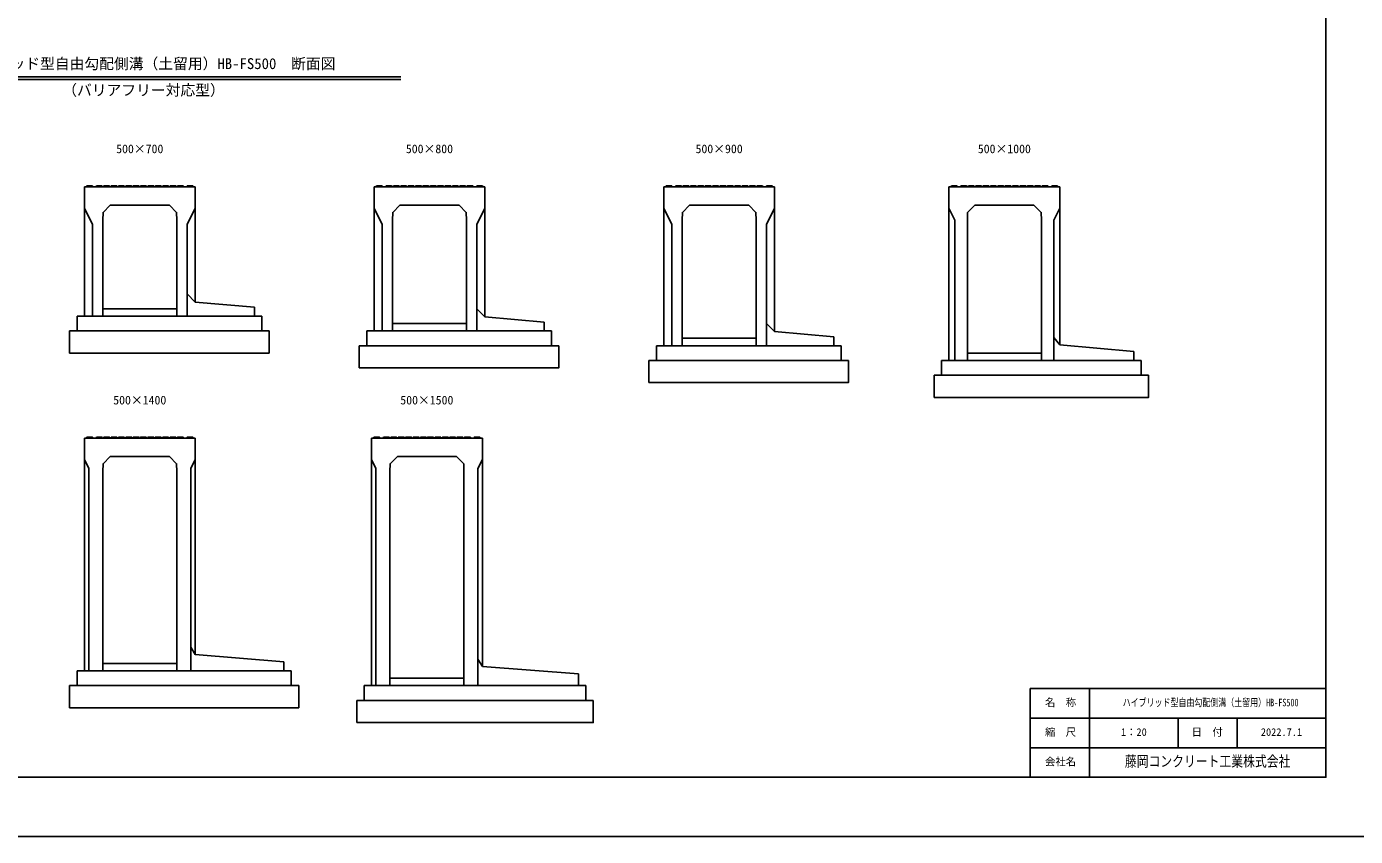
# Model space of a CAD drawing. Units: millimetres, scale not verified. Extents: x -16800 to 16800, y -5940 to 5940.
# Drawn here: x -9191 to -200, y -5940 to -461 of the extents above; entities that cross this region are included whole.
import ezdxf
from ezdxf.enums import TextEntityAlignment as Align

# ---------------------------------------------------------------- set-up
doc = ezdxf.new("R2010")
doc.units = ezdxf.units.MM
doc.header["$LTSCALE"] = 20
for name, color, linetype, lineweight in [('0-1_Defpoints', 5, 'Continuous', 25), ('0-2_HATCH', 6, 'Continuous', 25), ('0-5_OUTLINE', 3, 'Continuous', 25), ('0-6_TXT', 7, 'Continuous', 25), ('0-7_WAKU', 3, 'Continuous', 25), ('0-8_WAKU-LINE', 7, 'Continuous', 25), ('0-9_WAKU-TXT', 7, 'Continuous', 25)]:
    doc.layers.add(name, color=color, linetype=linetype, lineweight=lineweight)
doc.styles.add('ＭＳ ゴシック', font='')
doc.styles.get('ＭＳ ゴシック').set_extended_font_data('MS Gothic')

msp = doc.modelspace()

# ---------------------------------------------------------------- linework, layer by layer
at = {"layer": '0-1_Defpoints'}
msp.add_lwpolyline([(-16800, -5940), (0, -5940), (0, 5940), (-16800, 5940)], close=True, dxfattribs=at)
at = {"layer": '0-2_HATCH'}
for p, q in [((-8785, -1544.84), (-8784, -1538.34)), ((-8720, -1544.84), (-8719, -1538.34)), ((-8670, -1544.84), (-8669, -1538.34)), ((-8620, -1544.84), (-8619, -1538.34)), ((-8570, -1544.84), (-8569, -1538.34)), ((-8520, -1544.84), (-8519, -1538.34)), ((-8470, -1544.84), (-8469, -1538.34)), ((-8380, -1544.84), (-8381, -1538.34)), ((-8330, -1544.84), (-8331, -1538.34)), ((-8280, -1544.84), (-8281, -1538.34)), ((-8230, -1544.84), (-8231, -1538.34)), ((-8180, -1544.84), (-8181, -1538.34)), ((-8130, -1544.84), (-8131, -1538.34)), ((-8065, -1544.84), (-8066, -1538.34)), ((-6825, -1544.84), (-6824, -1538.34)), ((-6760, -1544.84), (-6759, -1538.34)), ((-6710, -1544.84), (-6709, -1538.34)), ((-6660, -1544.84), (-6659, -1538.34)), ((-6610, -1544.84), (-6609, -1538.34)), ((-6560, -1544.84), (-6559, -1538.34)), ((-6510, -1544.84), (-6509, -1538.34)), ((-6420, -1544.84), (-6421, -1538.34)), ((-6370, -1544.84), (-6371, -1538.34)), ((-6320, -1544.84), (-6321, -1538.34)), ((-6270, -1544.84), (-6271, -1538.34)), ((-6220, -1544.84), (-6221, -1538.34)), ((-6170, -1544.84), (-6171, -1538.34)), ((-6105, -1544.84), (-6106, -1538.34)), ((-4865, -1544.84), (-4864, -1538.34)), ((-4800, -1544.84), (-4799, -1538.34)), ((-4750, -1544.84), (-4749, -1538.34)), ((-4700, -1544.84), (-4699, -1538.34)), ((-4650, -1544.84), (-4649, -1538.34)), ((-4600, -1544.84), (-4599, -1538.34)), ((-4550, -1544.84), (-4549, -1538.34)), ((-4460, -1544.84), (-4461, -1538.34)), ((-4410, -1544.84), (-4411, -1538.34)), ((-4360, -1544.84), (-4361, -1538.34)), ((-4310, -1544.84), (-4311, -1538.34)), ((-4260, -1544.84), (-4261, -1538.34)), ((-4210, -1544.84), (-4211, -1538.34)), ((-4145, -1544.84), (-4146, -1538.34)), ((-2935, -1544.84), (-2934, -1538.34)), ((-2870, -1544.84), (-2869, -1538.34)), ((-2820, -1544.84), (-2819, -1538.34)), ((-2770, -1544.84), (-2769, -1538.34)), ((-2720, -1544.84), (-2719, -1538.34)), ((-2670, -1544.84), (-2669, -1538.34)), ((-2620, -1544.84), (-2619, -1538.34)), ((-2530, -1544.84), (-2531, -1538.34)), ((-2480, -1544.84), (-2481, -1538.34)), ((-2430, -1544.84), (-2431, -1538.34)), ((-2380, -1544.84), (-2381, -1538.34)), ((-2330, -1544.84), (-2331, -1538.34)), ((-2280, -1544.84), (-2281, -1538.34)), ((-2215, -1544.84), (-2216, -1538.34)), ((-8785, -3244.84), (-8784, -3238.34)), ((-8720, -3244.84), (-8719, -3238.34)), ((-8670, -3244.84), (-8669, -3238.34)), ((-8620, -3244.84), (-8619, -3238.34)), ((-8570, -3244.84), (-8569, -3238.34)), ((-8520, -3244.84), (-8519, -3238.34)), ((-8470, -3244.84), (-8469, -3238.34)), ((-8380, -3244.84), (-8381, -3238.34)), ((-8330, -3244.84), (-8331, -3238.34)), ((-8280, -3244.84), (-8281, -3238.34)), ((-8230, -3244.84), (-8231, -3238.34)), ((-8180, -3244.84), (-8181, -3238.34)), ((-8130, -3244.84), (-8131, -3238.34)), ((-8065, -3244.84), (-8066, -3238.34)), ((-6842.5, -3244.84), (-6841.5, -3238.34)), ((-6777.5, -3244.84), (-6776.5, -3238.34)), ((-6727.5, -3244.84), (-6726.5, -3238.34)), ((-6677.5, -3244.84), (-6676.5, -3238.34)), ((-6627.5, -3244.84), (-6626.5, -3238.34)), ((-6577.5, -3244.84), (-6576.5, -3238.34)), ((-6527.5, -3244.84), (-6526.5, -3238.34)), ((-6437.5, -3244.84), (-6438.5, -3238.34)), ((-6387.5, -3244.84), (-6388.5, -3238.34)), ((-6337.5, -3244.84), (-6338.5, -3238.34)), ((-6287.5, -3244.84), (-6288.5, -3238.34)), ((-6237.5, -3244.84), (-6238.5, -3238.34)), ((-6187.5, -3244.84), (-6188.5, -3238.34)), ((-6122.5, -3244.84), (-6123.5, -3238.34))]:
    msp.add_line(p, q, dxfattribs=at)
for points in [[(-8784, -1538.34), (-8746, -1538.34), (-8745, -1544.84)], [(-8719, -1538.34), (-8681, -1538.34), (-8680, -1544.84)], [(-8669, -1538.34), (-8631, -1538.34), (-8630, -1544.84)], [(-8619, -1538.34), (-8581, -1538.34), (-8580, -1544.84)], [(-8569, -1538.34), (-8531, -1538.34), (-8530, -1544.84)], [(-8519, -1538.34), (-8481, -1538.34), (-8480, -1544.84)], [(-8469, -1538.34), (-8431, -1538.34), (-8430, -1544.84)], [(-8381, -1538.34), (-8419, -1538.34), (-8420, -1544.84)], [(-8331, -1538.34), (-8369, -1538.34), (-8370, -1544.84)], [(-8281, -1538.34), (-8319, -1538.34), (-8320, -1544.84)], [(-8231, -1538.34), (-8269, -1538.34), (-8270, -1544.84)], [(-8181, -1538.34), (-8219, -1538.34), (-8220, -1544.84)], [(-8131, -1538.34), (-8169, -1538.34), (-8170, -1544.84)], [(-8066, -1538.34), (-8104, -1538.34), (-8105, -1544.84)], [(-6824, -1538.34), (-6786, -1538.34), (-6785, -1544.84)], [(-6759, -1538.34), (-6721, -1538.34), (-6720, -1544.84)], [(-6709, -1538.34), (-6671, -1538.34), (-6670, -1544.84)], [(-6659, -1538.34), (-6621, -1538.34), (-6620, -1544.84)], [(-6609, -1538.34), (-6571, -1538.34), (-6570, -1544.84)], [(-6559, -1538.34), (-6521, -1538.34), (-6520, -1544.84)], [(-6509, -1538.34), (-6471, -1538.34), (-6470, -1544.84)], [(-6421, -1538.34), (-6459, -1538.34), (-6460, -1544.84)], [(-6371, -1538.34), (-6409, -1538.34), (-6410, -1544.84)], [(-6321, -1538.34), (-6359, -1538.34), (-6360, -1544.84)], [(-6271, -1538.34), (-6309, -1538.34), (-6310, -1544.84)], [(-6221, -1538.34), (-6259, -1538.34), (-6260, -1544.84)], [(-6171, -1538.34), (-6209, -1538.34), (-6210, -1544.84)], [(-6106, -1538.34), (-6144, -1538.34), (-6145, -1544.84)], [(-4864, -1538.34), (-4826, -1538.34), (-4825, -1544.84)], [(-4799, -1538.34), (-4761, -1538.34), (-4760, -1544.84)], [(-4749, -1538.34), (-4711, -1538.34), (-4710, -1544.84)], [(-4699, -1538.34), (-4661, -1538.34), (-4660, -1544.84)], [(-4649, -1538.34), (-4611, -1538.34), (-4610, -1544.84)], [(-4599, -1538.34), (-4561, -1538.34), (-4560, -1544.84)], [(-4549, -1538.34), (-4511, -1538.34), (-4510, -1544.84)], [(-4461, -1538.34), (-4499, -1538.34), (-4500, -1544.84)], [(-4411, -1538.34), (-4449, -1538.34), (-4450, -1544.84)], [(-4361, -1538.34), (-4399, -1538.34), (-4400, -1544.84)], [(-4311, -1538.34), (-4349, -1538.34), (-4350, -1544.84)], [(-4261, -1538.34), (-4299, -1538.34), (-4300, -1544.84)], [(-4211, -1538.34), (-4249, -1538.34), (-4250, -1544.84)], [(-4146, -1538.34), (-4184, -1538.34), (-4185, -1544.84)], [(-2934, -1538.34), (-2896, -1538.34), (-2895, -1544.84)], [(-2869, -1538.34), (-2831, -1538.34), (-2830, -1544.84)], [(-2819, -1538.34), (-2781, -1538.34), (-2780, -1544.84)], [(-2769, -1538.34), (-2731, -1538.34), (-2730, -1544.84)], [(-2719, -1538.34), (-2681, -1538.34), (-2680, -1544.84)], [(-2669, -1538.34), (-2631, -1538.34), (-2630, -1544.84)], [(-2619, -1538.34), (-2581, -1538.34), (-2580, -1544.84)], [(-2531, -1538.34), (-2569, -1538.34), (-2570, -1544.84)], [(-2481, -1538.34), (-2519, -1538.34), (-2520, -1544.84)], [(-2431, -1538.34), (-2469, -1538.34), (-2470, -1544.84)], [(-2381, -1538.34), (-2419, -1538.34), (-2420, -1544.84)], [(-2331, -1538.34), (-2369, -1538.34), (-2370, -1544.84)], [(-2281, -1538.34), (-2319, -1538.34), (-2320, -1544.84)], [(-2216, -1538.34), (-2254, -1538.34), (-2255, -1544.84)], [(-8784, -3238.34), (-8746, -3238.34), (-8745, -3244.84)], [(-8719, -3238.34), (-8681, -3238.34), (-8680, -3244.84)], [(-8669, -3238.34), (-8631, -3238.34), (-8630, -3244.84)], [(-8619, -3238.34), (-8581, -3238.34), (-8580, -3244.84)], [(-8569, -3238.34), (-8531, -3238.34), (-8530, -3244.84)], [(-8519, -3238.34), (-8481, -3238.34), (-8480, -3244.84)], [(-8469, -3238.34), (-8431, -3238.34), (-8430, -3244.84)], [(-8381, -3238.34), (-8419, -3238.34), (-8420, -3244.84)], [(-8331, -3238.34), (-8369, -3238.34), (-8370, -3244.84)], [(-8281, -3238.34), (-8319, -3238.34), (-8320, -3244.84)], [(-8231, -3238.34), (-8269, -3238.34), (-8270, -3244.84)], [(-8181, -3238.34), (-8219, -3238.34), (-8220, -3244.84)], [(-8131, -3238.34), (-8169, -3238.34), (-8170, -3244.84)], [(-8066, -3238.34), (-8104, -3238.34), (-8105, -3244.84)], [(-6841.5, -3238.34), (-6803.5, -3238.34), (-6802.5, -3244.84)], [(-6776.5, -3238.34), (-6738.5, -3238.34), (-6737.5, -3244.84)], [(-6726.5, -3238.34), (-6688.5, -3238.34), (-6687.5, -3244.84)], [(-6676.5, -3238.34), (-6638.5, -3238.34), (-6637.5, -3244.84)], [(-6626.5, -3238.34), (-6588.5, -3238.34), (-6587.5, -3244.84)], [(-6576.5, -3238.34), (-6538.5, -3238.34), (-6537.5, -3244.84)], [(-6526.5, -3238.34), (-6488.5, -3238.34), (-6487.5, -3244.84)], [(-6438.5, -3238.34), (-6476.5, -3238.34), (-6477.5, -3244.84)], [(-6388.5, -3238.34), (-6426.5, -3238.34), (-6427.5, -3244.84)], [(-6338.5, -3238.34), (-6376.5, -3238.34), (-6377.5, -3244.84)], [(-6288.5, -3238.34), (-6326.5, -3238.34), (-6327.5, -3244.84)], [(-6238.5, -3238.34), (-6276.5, -3238.34), (-6277.5, -3244.84)], [(-6188.5, -3238.34), (-6226.5, -3238.34), (-6227.5, -3244.84)], [(-6123.5, -3238.34), (-6161.5, -3238.34), (-6162.5, -3244.84)]]:
    msp.add_lwpolyline(points, dxfattribs=at)
at = {"layer": '0-5_OUTLINE'}
for p, q in [((-8050, -1544.84), (-8800, -1544.84)), ((-8800, -1544.84), (-8800, -2419.84)), ((-6090, -1544.84), (-6840, -1544.84)), ((-6840, -1544.84), (-6840, -2519.84)), ((-6090, -1544.84), (-6090, -2424.84)), ((-4130, -1544.84), (-4880, -1544.84)), ((-4880, -1544.84), (-4880, -2619.84)), ((-4130, -1544.84), (-4130, -2524.84)), ((-2950, -1544.84), (-2950, -2719.84)), ((-2200, -1544.84), (-2950, -1544.84)), ((-2200, -1544.84), (-2200, -2614.84)), ((-8625, -1669.84), (-8225, -1669.84)), ((-8050, -1689.84), (-8105, -1799.84)), ((-6840, -1689.84), (-6785, -1799.84)), ((-6090, -1689.84), (-6145, -1799.84)), ((-4880, -1689.84), (-4825, -1799.84)), ((-4130, -1689.84), (-4185, -1799.84)), ((-2775, -1669.84), (-2375, -1669.84)), ((-2200, -1689.84), (-2240, -1769.84)), ((-8675, -1769.84), (-8675, -2419.84)), ((-8175, -1769.84), (-8175, -2419.84)), ((-6715, -1769.84), (-6715, -2519.84)), ((-6215, -1769.84), (-6215, -2519.84)), ((-4755, -1769.84), (-4755, -2619.84)), ((-4255, -1769.84), (-4255, -2619.84)), ((-2825, -1769.84), (-2825, -2719.84)), ((-2325, -1769.84), (-2325, -2719.84)), ((-2240, -1769.84), (-2240, -2719.84)), ((-8105, -1799.84), (-8105, -2419.84)), ((-6785, -1799.84), (-6785, -2519.84)), ((-6145, -1799.84), (-6145, -2519.84)), ((-4825, -1799.84), (-4825, -2619.84)), ((-4185, -1799.84), (-4185, -2619.84)), ((-8105, -2269.84), (-8050, -2324.84)), ((-7600, -2419.84), (-8850, -2419.84)), ((-8850, -2519.84), (-8850, -2419.84)), ((-8800, -2419.84), (-8675, -2419.84)), ((-8175, -2369.84), (-8675, -2369.84)), ((-8175, -2419.84), (-7650, -2419.84)), ((-7650, -2359.84), (-7650, -2419.84)), ((-7600, -2419.84), (-7600, -2519.84)), ((-6145, -2369.84), (-6090, -2424.84)), ((-6090, -2424.84), (-5690, -2459.84)), ((-6215, -2469.84), (-6715, -2469.84)), ((-5690, -2459.84), (-5690, -2519.84)), ((-4130, -2524.84), (-4185, -2469.84)), ((-7550, -2519.84), (-8900, -2519.84)), ((-8900, -2519.84), (-8900, -2669.84)), ((-5640, -2519.84), (-6890, -2519.84)), ((-6890, -2619.84), (-6890, -2519.84)), ((-6840, -2519.84), (-6715, -2519.84)), ((-6215, -2519.84), (-5690, -2519.84)), ((-5640, -2519.84), (-5640, -2619.84)), ((-4255, -2569.84), (-4755, -2569.84)), ((-4130, -2524.84), (-3730, -2559.84)), ((-3730, -2559.84), (-3730, -2619.84)), ((-2200, -2614.84), (-2240, -2564.84)), ((-5590, -2619.84), (-6940, -2619.84)), ((-6940, -2619.84), (-6940, -2769.84)), ((-3680, -2619.84), (-4930, -2619.84)), ((-4930, -2719.84), (-4930, -2619.84)), ((-4880, -2619.84), (-4755, -2619.84)), ((-4255, -2619.84), (-3730, -2619.84)), ((-3680, -2619.84), (-3680, -2719.84)), ((-2325, -2669.84), (-2825, -2669.84)), ((-1700, -2659.84), (-2200, -2614.84)), ((-1700, -2659.84), (-1700, -2719.84)), ((-3630, -2719.84), (-4980, -2719.84)), ((-4980, -2719.84), (-4980, -2869.84)), ((-1650, -2719.84), (-3000, -2719.84)), ((-3000, -2819.84), (-3000, -2719.84)), ((-2950, -2719.84), (-2825, -2719.84)), ((-2325, -2719.84), (-1700, -2719.84)), ((-1650, -2719.84), (-1650, -2819.84)), ((-1600, -2819.84), (-3050, -2819.84)), ((-3050, -2819.84), (-3050, -2969.84)), ((-8050, -3244.84), (-8800, -3244.84)), ((-8800, -3244.84), (-8800, -4819.84)), ((-6107.5, -3244.84), (-6857.5, -3244.84)), ((-6857.5, -3244.84), (-6857.5, -4919.84)), ((-6107.5, -3244.84), (-6107.5, -4789.84)), ((-8800, -3389.84), (-8770, -3449.84)), ((-8625, -3369.84), (-8225, -3369.84)), ((-8050, -3389.84), (-8080, -3449.84)), ((-6857.5, -3389.84), (-6827.5, -3449.84)), ((-6682.5, -3369.84), (-6282.5, -3369.84)), ((-6107.5, -3389.84), (-6137.5, -3449.84)), ((-8770, -3449.84), (-8770, -4819.84)), ((-8675, -3469.84), (-8675, -4819.84)), ((-8175, -3469.84), (-8175, -4819.84)), ((-8080, -3449.84), (-8080, -4819.84)), ((-6827.5, -3449.84), (-6827.5, -4919.84)), ((-6732.5, -3469.84), (-6732.5, -4919.84)), ((-6232.5, -3469.84), (-6232.5, -4919.84)), ((-6137.5, -3449.84), (-6137.5, -4919.84)), ((-8050, -4709.84), (-8080, -4659.84)), ((-7450, -4759.84), (-7450, -4819.84)), ((-6137.5, -4739.84), (-6107.5, -4789.84)), ((-7400, -4819.84), (-8850, -4819.84)), ((-8850, -4919.84), (-8850, -4819.84)), ((-8800, -4819.84), (-8675, -4819.84)), ((-8175, -4769.84), (-8675, -4769.84)), ((-8175, -4819.84), (-7450, -4819.84)), ((-7400, -4819.84), (-7400, -4919.84)), ((-5457.5, -4839.84), (-6107.5, -4789.84)), ((-5457.5, -4839.84), (-5457.5, -4919.84)), ((-7350, -4919.84), (-8900, -4919.84)), ((-8900, -4919.84), (-8900, -5069.84)), ((-5407.5, -4919.84), (-6907.5, -4919.84)), ((-6907.5, -5019.84), (-6907.5, -4919.84)), ((-6857.5, -4919.84), (-6732.5, -4919.84)), ((-6232.5, -4869.84), (-6732.5, -4869.84)), ((-6232.5, -4919.84), (-5457.5, -4919.84)), ((-5407.5, -4919.84), (-5407.5, -5019.84)), ((-5357.5, -5019.84), (-6957.5, -5019.84)), ((-6957.5, -5019.84), (-6957.5, -5169.84))]:
    msp.add_line(p, q, dxfattribs=at)
for points in [[(-8050, -1544.84), (-8050, -2324.84), (-7650, -2359.84)], [(-8800, -1689.84), (-8745, -1799.84), (-8745, -2419.84)], [(-8625, -1669.84), (-8673.72, -1718.56), (-8675, -1769.84)], [(-8225, -1669.84), (-8176.28, -1718.56), (-8175, -1769.84)], [(-6665, -1669.84), (-6713.72, -1718.56), (-6715, -1769.84)], [(-6665, -1669.84), (-6265, -1669.84), (-6216.28, -1718.56), (-6215, -1769.84)], [(-4705, -1669.84), (-4753.72, -1718.56), (-4755, -1769.84)], [(-4705, -1669.84), (-4305, -1669.84), (-4256.28, -1718.56), (-4255, -1769.84)], [(-2950, -1689.84), (-2910, -1769.84), (-2910, -2719.84)], [(-2775, -1669.84), (-2823.72, -1718.56), (-2825, -1769.84)], [(-2375, -1669.84), (-2326.28, -1718.56), (-2325, -1769.84)], [(-8900, -2669.84), (-7550, -2669.84), (-7550, -2519.84)], [(-6940, -2769.84), (-5590, -2769.84), (-5590, -2619.84)], [(-4980, -2869.84), (-3630, -2869.84), (-3630, -2719.84)], [(-3050, -2969.84), (-1600, -2969.84), (-1600, -2819.84)], [(-8050, -3244.84), (-8050, -4709.84), (-7450, -4759.84)], [(-8625, -3369.84), (-8673.72, -3418.56), (-8675, -3469.84)], [(-8225, -3369.84), (-8176.28, -3418.56), (-8175, -3469.84)], [(-6682.5, -3369.84), (-6731.21, -3418.56), (-6732.5, -3469.84)], [(-6282.5, -3369.84), (-6233.78, -3418.56), (-6232.5, -3469.84)], [(-8900, -5069.84), (-7350, -5069.84), (-7350, -4919.84)], [(-6957.5, -5169.84), (-5357.5, -5169.84), (-5357.5, -5019.84)]]:
    msp.add_lwpolyline(points, dxfattribs=at)
at = {"layer": '0-6_TXT'}
for p, q in [((-10140.75, -800), (-6659.25, -800)), ((-10140.75, -819.2), (-6659.25, -819.2))]:
    msp.add_line(p, q, dxfattribs=at)
at = {"layer": '0-7_WAKU'}
for p, q in [((-2400, -4940), (-400, -4940)), ((-2400, -5540), (-2400, -4940))]:
    msp.add_line(p, q, dxfattribs=at)
msp.add_lwpolyline([(-16400, -5540), (-400, -5540), (-400, 5540), (-16400, 5540)], close=True, dxfattribs=at)
at = {"layer": '0-8_WAKU-LINE'}
for p, q in [((-2400, -5140), (-400, -5140)), ((-1400, -5340), (-1400, -5140)), ((-1000, -5340), (-1000, -5140)), ((-2400, -5340), (-400, -5340))]:
    msp.add_line(p, q, dxfattribs=at)
at = {"layer": '0-9_WAKU-TXT'}
msp.add_line((-2000, -5540), (-2000, -4940), dxfattribs=at)

# ---------------------------------------------------------------- texts
at = {"layer": '0-6_TXT', "style": 'ＭＳ ゴシック'}
for s, height, p in [('ハイブリッド型自由勾配側溝（土留用）HB-FS500\u3000断面図', 73.31, (-9700, -770)), ('（バリアフリー対応型）', 73.31, (-8950, -949.2)), ('500×700', 58.65, (-8585, -1334.84)), ('500×800', 58.65, (-6625, -1334.84)), ('500×900', 58.65, (-4665, -1334.84)), ('500×1000', 58.65, (-2755, -1334.84)), ('500×1400', 58.65, (-8605, -3034.84)), ('500×1500', 58.65, (-6662.5, -3034.84))]:
    msp.add_text(s, height=height, dxfattribs=at).set_placement(p, align=Align.BOTTOM_LEFT)
at = {"layer": '0-9_WAKU-TXT', "style": 'ＭＳ ゴシック'}
for s, p in [('名\u3000称', (-2300.1, -5075)), ('縮\u3000尺', (-2300.1, -5275)), ('1：20', (-1786.5, -5275)), ('日\u3000付', (-1308.11, -5275)), ('2022.7.1', (-840, -5275)), ('会社名', (-2300.1, -5475))]:
    msp.add_text(s, height=51.32, dxfattribs=at).set_placement(p, align=Align.BOTTOM_LEFT)
for s, height, width, p in [('ハイブリッド型自由勾配側溝（土留用）HB-FS500', 51.32, 0.75, (-1774.5, -5075)), ('藤岡コンクリート工業株式会社', 73.31, 0.8, (-1760, -5490))]:
    msp.add_text(s, height=height, dxfattribs=dict(at, width=width)).set_placement(p, align=Align.BOTTOM_LEFT)

doc.saveas('drawing.dxf')
